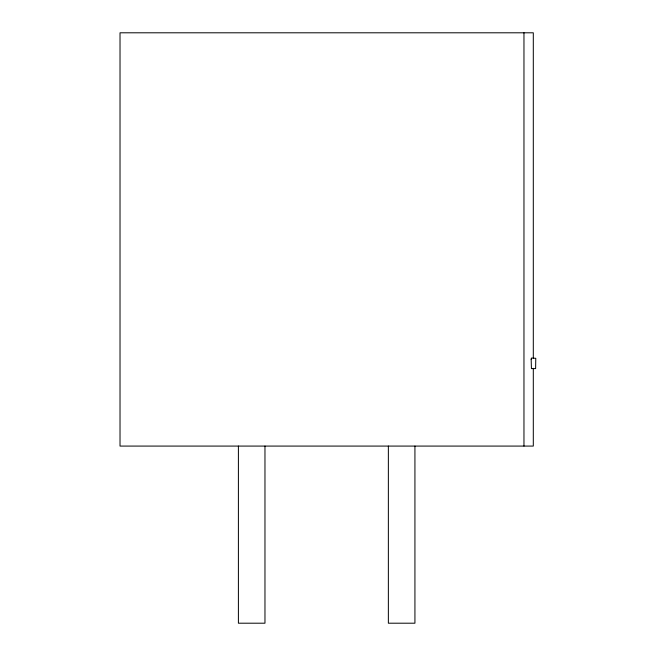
<?xml version="1.0" encoding="UTF-8"?>
<svg xmlns="http://www.w3.org/2000/svg" width="656" height="656" viewBox="0 0 656 656"><rect width="100%" height="100%" fill="white"/><g stroke="black" fill="none" stroke-linecap="round" stroke-linejoin="round"><path stroke-width="0.98" d="M533.303 358.102L533.303 32.8L120.023 32.8L120.023 446.08L533.303 446.08L533.303 368.336M523.964 32.8L523.964 446.08M414.928 446.08L414.928 623.2L388.36 623.2L388.36 446.08M264.967 446.08L264.967 623.2L238.399 623.2L238.399 446.08M531.163 359.217L531.434 368.598L535.624 368.598L535.772 358.299L531.434 358.061L531.163 359.217"/></g></svg>
